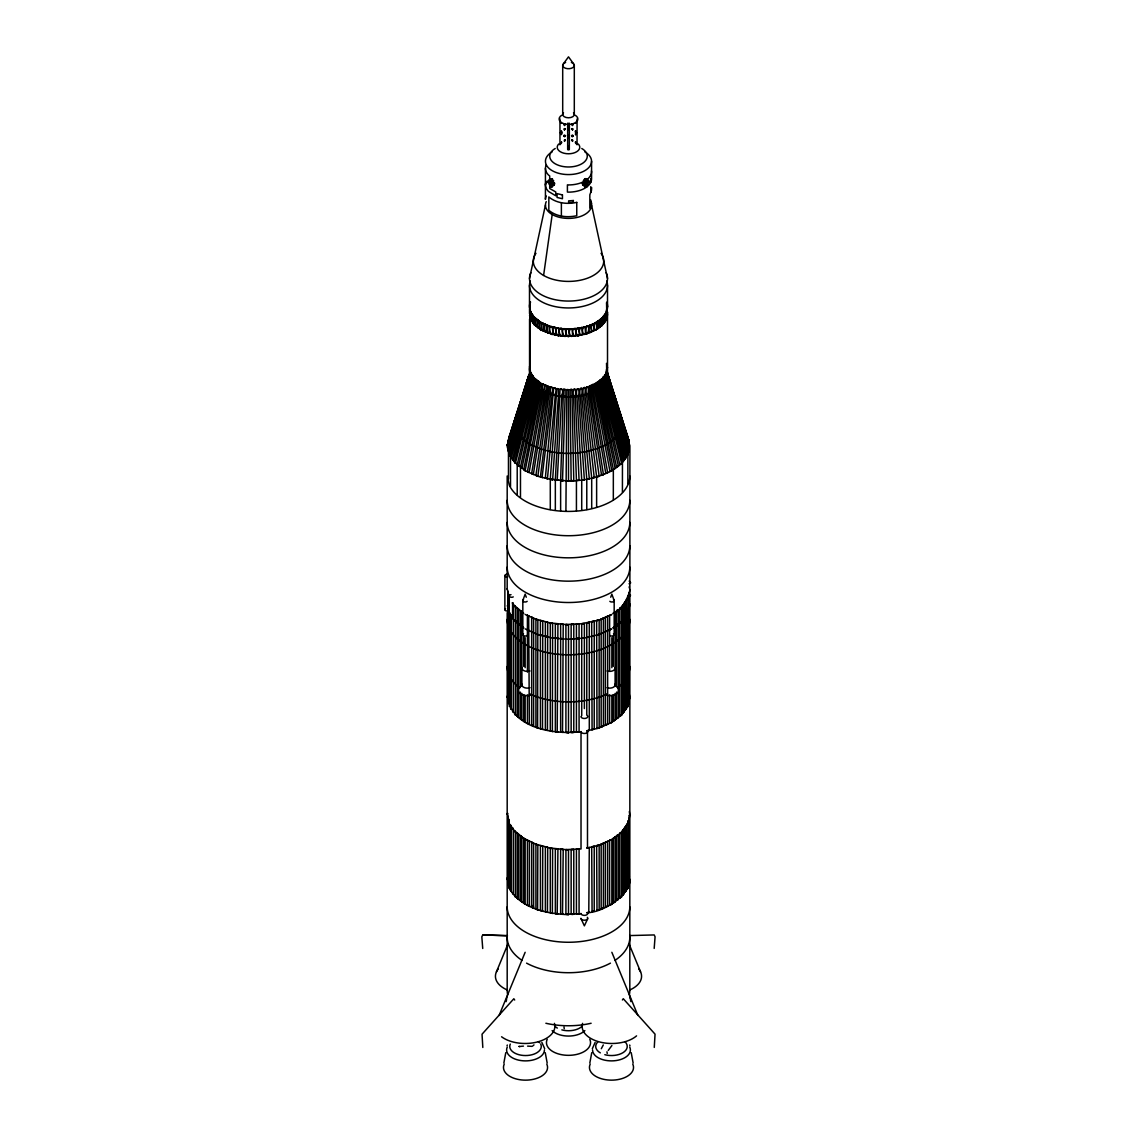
<?xml version="1.0" encoding="UTF-8"?>
<svg xmlns="http://www.w3.org/2000/svg" width="1137" height="1137" viewBox="0 0 1137 1137"><rect width="100%" height="100%" fill="white"/><g stroke="black" fill="none" stroke-linecap="round" stroke-linejoin="round"><path stroke-width="1.5" d="M606.632 370.278L627.723 436.494C637.9 469.197 592.548 481.122 568.5 481.05C564.833 480.24 566.297 481.235 568.5 481.05L568.5 389.707L566.823 389.621L565.913 511.067M565.132 396.628L562.517 480.724L560.626 480.311L563.455 389.366L565.132 389.451L565.132 396.628L563.455 396.543M560.754 132.745C561.82 126.847 561.877 138.387 560.754 133.327M576.217 133.327L575.493 130.854L576.246 132.745M597.11 389.55L598.076 388.84L596.939 389.451L598.076 388.74L598.076 381.577L597.11 382.373L597.11 389.55L613.34 469.382L613.326 499.74M615.103 612.019L613.326 613.141L615.103 612.019L615.103 686.393M615.103 693.442L615.103 720.062L613.326 721.029L613.326 694.579M615.103 837.102L613.326 838.239L613.326 902.949L615.103 901.812L615.103 837.102L613.326 838.239M561.621 131.281L561.607 134.038M561.607 142.864L561.593 142.153M530.723 379.559L530.922 380.213A39.013 22.527 0 0 0 549 393.914L558.409 396.159A39.013 22.527 0 0 0 606.76 370.008M561.763 396.372L557.215 480.354L555.325 479.928L560.086 389.11L561.763 389.195C564.918 393.061 558.764 397.666 561.792 396.358L560.086 396.287M529.771 375.693L507.841 448.703L529.202 377.043M567.647 127.102L567.903 125.539M567.647 138.288L567.903 136.71M567.86 127.955L567.932 128.751M568.599 136.383L568.713 137.989M568.5 481.05L550.294 479.132L552.625 479.842L558.423 396.117L558.423 388.939L556.832 388.598L550.294 479.132L550.294 509.49M567.661 127.984L567.761 130.272M576.672 132.844L575.549 132.787L575.379 131.281M555.297 395.363L547.437 478.691L545.348 477.952L553.705 387.859L555.297 388.186C558.125 392.279 552.539 396.173 555.297 395.349L553.705 395.036M535.754 318.559C540.331 323.761 533.495 333.056 535.754 318.559L536.849 319.298M535.74 325.878L536.849 326.475M537.815 320.108C542.505 325.651 535.371 334.179 537.815 320.108L538.91 320.861M534.063 316.882C533.068 323.519 535.101 330.796 534.788 317.763L534.063 316.882L540.914 322.453C543.159 342.152 536.209 318.815 540.97 322.411A39.013 22.527 0 0 0 586.891 326.376C592.405 326.276 583.537 343.829 586.436 326.404L587.957 325.978M535.754 379.261L536.849 380.014L536.849 387.191L518.614 465.8L517.221 464.507L535.754 386.438L535.754 379.261L536.849 380.014M537.801 380.966L538.91 381.563L538.91 388.74L521.883 468.245L520.476 466.952L537.815 388.001L537.815 380.824L538.91 381.563M540.97 383.112C538.526 380.739 543.244 388.499 540.97 390.289L525.152 470.675L537.844 476.304L552.625 479.842M552.156 394.61L542.051 477.483L540.416 476.787L550.564 394.283L550.564 387.106L552.156 387.433C554.87 391.029 549.498 395.463 552.17 394.61L550.564 394.283M584.077 182.929L585.285 183.043M585.498 183.753L584.603 184.038M503.847 1063.024L505.78 1052.677M589.819 1063.024L591.752 1052.677M654.272 1047.419L655.04 1034.144L623.261 998.698L622.408 999.963M537.844 476.304L549.043 393.871L549.043 386.694L547.65 386.139L547.65 393.317L535.911 475.266L537.844 476.304L535.911 475.266M543.6 275.452L552.198 214.509M529.714 305.555L529.714 313.229M530.013 304.574L530.155 303.607L530.013 315.631M606.405 311.382L606.533 310.401L606.405 318.559M606.845 316.612L606.547 302.655L606.845 303.607M607.286 314.665L606.987 304.588L607.286 305.555M606.405 372.083L606.533 371.117L628.534 441.071L628.775 440.232L606.547 370.534L606.405 379.261L627.88 453.251L627.866 483.623M606.405 379.261L606.604 378.436M628.065 448.603L606.973 376.347L629.23 448.845L628.534 450.195M628.704 445.448L607.414 374.4L629.912 445.789L629.813 990.37A61.313 35.403 0 0 1 629.287 994.989M575.493 142.04L575.393 142.864M654.187 948.429L655.068 936.774L654.187 934.941L629.656 935.58M546.343 392.677L533.338 474.413L531.661 473.39L544.964 392.123L544.964 384.946L546.343 385.5C548.674 389.579 544.012 393.075 546.357 392.663L544.964 392.123M569.339 127.984L569.239 130.272M543.657 391.483L529.089 472.551L527.412 471.528L542.264 390.929L542.264 383.752L543.657 384.306C546.03 388.385 541.269 391.924 543.671 391.483L542.264 390.929M560.64 122.284L561.564 123.35M576.388 142.594L576.246 143.93M510.115 450.039L509.006 454.445L515.402 463.342L534.788 385.642L534.063 377.583L534.063 384.761L514.578 462.105L525.152 470.675L523.745 469.382L539.89 389.55L539.89 382.373M629.742 997.774L629.997 996.438M561.593 132.83L560.911 133.2M568.855 137.378L569.068 136.355M600.137 387.191L599 387.902L600.137 387.191L600.137 380.014L599.185 380.824L599.185 388.001L616.567 466.923L618.357 465.8L600.137 387.191L599.185 388.001M616.552 610.697L618.343 609.574L616.552 610.697L616.552 686.833M618.343 609.574L618.343 717.461L616.552 718.584L616.552 692.12M618.343 834.672L616.552 835.794L616.552 900.49L618.343 899.367L618.343 834.672L616.552 835.794M630.566 999.92L629.983 996.183M529.487 278.537L545.433 205.086M559.958 144.783L559.958 118.888M567.676 149.501L567.676 123.35M569.324 123.35L567.647 123.478M569.324 149.501L569.353 123.478M530.908 373.05L530.595 372.083L530.908 380.227L509.277 454.814L507.187 445.647L509.277 436.494L528.748 375.338M516.369 414.152C508.182 442.563 546.726 453.947 568.5 453.379C589.378 453.407 625.151 444.411 621.427 417.606M584.304 179.518C587.616 176.832 586.919 182.318 584.546 179.319M585.285 180.584L584.773 181.096A23.067 13.317 0 0 1 568.5 184.933L567.406 184.848L567.406 192.054L568.5 192.139A23.067 13.317 0 0 0 591.567 178.822L591.567 161.269M586.067 181.309L586.664 180.797M507.457 696.128C511.366 728.661 554.231 734.843 581.021 731.759L581.021 848.969L565.913 849.581L565.913 914.29L580.836 913.693M507.457 813.339L509.277 823.685L509.277 888.395C521.144 908.605 546.769 913.935 568.5 914.631L568.5 849.922L565.913 849.581M507.017 996.183L506.434 999.92M629.813 589.421C630.168 591.823 623.232 610.668 613.241 613.412M629.813 603.846C630.225 609.247 620.418 626.416 613.241 627.823M586.777 714.917L586.777 622.905L589.293 622.436L589.293 730.324L587.161 730.835L599.156 727.964L611.848 722.336L621.598 715.017L627.723 706.475L629.813 697.308L629.315 694.38M587.161 912.755C605.651 912.158 631.376 892.758 629.813 879.228M592.334 1048.684L595.148 1042.402M571.883 128.652L572.721 128.694L572.494 130.215M507.017 1045.813L507.301 1045.031M513.355 604.273L512.574 602.823L513.355 604.273L513.355 712.16L512.517 710.923L513.355 712.16M506.107 1001.64L506.462 1000.262M533.495 383.837L513.341 460.499L512.56 459.05L532.77 382.942L532.77 375.764L533.509 383.837L532.77 382.942M602.169 385.727L602.212 378.465L601.246 379.261L601.246 386.438L619.793 464.464L621.598 463.342L602.212 385.642L601.246 386.438M621.598 607.13L619.793 608.238L619.793 716.125L621.598 715.017L621.598 607.13L619.793 608.238M619.793 833.336L621.598 832.227L619.793 833.336L619.793 898.045L621.598 896.922L621.598 832.227C626.388 826.698 630.921 819.01 629.315 811.591M532.187 382.018L511.266 457.671L510.428 456.42L531.476 381.137L531.476 373.959L532.215 382.018L531.476 381.137M507.187 588.71L509.277 598.588L509.277 706.475M511.522 445.164L530.851 379.246M549.626 181.465C550.251 178.239 546.172 182.73 548.844 182.446M549.597 182.133L549.811 183.242M553.008 183.128L552.795 185.104L554.032 184.777M508.466 478.904L508.466 450.224L530.155 377.313L530.155 303.607M510.513 435.13L515.445 419.283M517.406 412.944L520.007 404.559M522.096 397.851L529.387 374.371M507.784 444.155L507.187 445.647L529.188 375.125M622.422 461.864L623.687 460.513L603.491 383.837L602.724 384.69L603.505 376.66L602.937 384.761L622.451 461.864L622.422 492.222M508.466 444.482L508.466 441.099L507.841 441.881L507.884 442.591L529.117 374.826M511.835 431.946L513.412 426.872M518.699 409.988L520.249 404.999M524.413 391.711L527.014 383.396M529.416 373.831L508.537 439.536L529.06 374.471M507.187 445.647L529.06 376.049M529.487 374.144L507.869 442.591L508.466 441.099M561.493 142.026L560.754 143.93M510.513 456.207L511.266 457.671L510.513 456.207L510.513 486.565M522.906 600.293L525.152 594.168L526.275 597.238M510.513 707.868L511.323 709.317L511.323 615.856L510.513 614.392L510.513 707.868L511.323 709.317M510.513 825.078L511.323 826.528L511.323 891.237L510.428 890.001L510.513 825.078L511.323 826.528M610.725 597.238L611.848 594.168L614.094 600.293M627.866 453.251L628.562 451.901L627.866 453.251L628.562 451.901L606.533 378.294M627.866 597.024L628.42 595.532L627.752 706.631L626.487 707.825L626.487 599.938L627.723 598.588L626.487 599.938M627.866 822.122L628.42 820.63L627.752 888.537L626.487 889.745L626.487 825.036L627.723 823.685L626.487 825.036M590.643 324.798C584.986 329.389 593.514 339.537 590.643 324.798L589.35 325.424M593.329 323.604C587.673 328.195 596.214 338.343 593.329 323.604L592.036 324.23M596.03 322.411C590.373 327.001 598.901 337.149 596.03 322.411L594.736 323.036M590.643 385.5L589.35 386.139L589.35 393.317L601.558 475.252L603.42 474.456L590.643 392.677L590.643 385.5L589.35 386.139M593.329 384.306L592.036 384.946L592.036 392.123L605.765 473.347L607.627 472.566L593.329 391.483L593.329 384.306L592.036 384.946M595.959 383.283L594.736 383.752L594.736 390.929L609.986 471.457L611.848 470.675L596.03 390.289L596.03 383.112L594.736 383.752M629.116 592.476L628.534 701.856L629.116 700.364M629.116 817.574L628.534 883.776L629.116 882.284M507.187 879.228C506.718 873.287 508.907 888.338 509.277 888.395M576.246 133.327L575.62 134.919L575.933 131.991M625.72 891.394L624.455 892.588L625.677 891.237L625.677 826.528L624.455 827.878L625.677 826.528M496.443 971.837L507.784 944.321M499.115 1015.426L525.152 952.294M601.302 1048.712L603.292 1044.96M587.403 182.958L587.403 182.133M587.658 918.781L584.375 925.845L581.078 918.781M568.401 136.383L568.401 138.089M551.502 183.284L552.426 182.304L552.923 182.929M551.715 183.057L552.397 184.038M560.328 132.844L561.451 132.787L561.067 131.991M571.925 139.624L572.494 141.4M590.643 392.663L589.35 393.317M603.392 618.201L601.16 619.04L601.16 726.927L603.392 726.088L603.392 618.201L601.16 619.04M603.392 843.299L601.16 844.137L601.16 908.833L603.392 908.008L603.392 843.299L601.16 844.137M563.853 124.686L565.487 124.644L564.563 124.274M571.57 140.32L572.863 140.661L572.508 139.879M608.238 1050.417L611.905 1045.543M531.476 313.258C534.262 319.739 530.055 326.745 531.476 313.258L532.187 314.139M532.77 315.063C535.555 321.544 531.363 328.55 532.77 315.063L533.495 315.944M531.476 373.959L532.187 374.84M532.77 375.764L533.495 376.66M534.063 377.583L534.788 378.465M602.937 316.882C604.713 312.362 602.397 336.595 603.505 315.958M604.23 315.063C606.007 310.557 603.704 334.79 604.799 314.153M605.524 313.258C607.272 308.752 604.983 333.098 606.092 312.334M602.937 324.059L603.505 323.135M604.23 322.24L604.799 321.33M605.524 320.435L606.192 319.682M604.23 375.764L604.799 374.855L604.23 382.942L624.455 459.007L625.691 457.657L604.799 382.032L604.799 374.855M605.524 373.959L606.092 373.05L605.524 381.137L626.487 456.164L627.723 454.814L606.092 380.227L606.092 373.05M602.937 384.761L603.505 383.837M604.23 382.942L604.785 382.018M605.524 381.137L606.078 380.213M508.466 450.224L508.58 451.759L530.453 378.28L530.155 370.136L530.453 371.103M606.405 369.553L627.823 438.015L625.677 433.638L626.487 435.101M629.315 444.041L606.973 372.467L607.286 373.433M593.329 391.483L592.036 392.123M607.627 616.325L605.381 617.149L605.381 725.036L607.627 724.212L607.627 616.325L605.381 617.149M607.627 841.423L605.381 842.247L605.381 906.942L607.627 906.132L607.627 841.423L605.381 842.247M552.952 183.753L554.373 183.156L554.103 184.876M550.336 180.797L550.933 181.309M551.715 181.593L551.715 180.584M550.336 184.308L550.962 185.16M584.915 180.797L585.285 181.593M511.323 433.638L509.277 436.494L509.902 435.514M563.483 63.715L568.5 56.85L573.517 63.715M530.41 377.313L530.467 378.28L530.155 377.313M606.589 371.501L606.632 370.605M508.58 595.532L508.466 594.011L508.58 703.419M508.58 820.63L508.466 819.109L508.58 885.339M596.015 390.289L594.736 390.929M611.848 695.887L611.848 722.336L609.617 723.16L609.617 694.934M609.617 840.371L611.848 839.547L609.617 840.371L609.617 905.066L611.848 904.256L611.848 839.547L621.598 832.227M567.903 134.635L567.789 137.008M567.903 145.82L567.761 147.867M629.244 587.9L629.315 586.493M629.244 602.312L629.315 600.919M629.244 877.693L629.315 876.3M622.422 605.637L623.644 604.273L622.422 605.637L622.422 713.524L623.716 712.33L623.644 604.273M622.422 713.524L623.644 712.16M622.422 830.735L623.644 829.37L622.422 830.735L622.422 895.444L623.716 894.25L623.644 829.37M622.422 895.444L623.644 894.08M581.689 327.484C575.237 330.554 584.674 343.061 581.689 327.484L580.168 327.897M584.83 326.731C578.363 329.815 587.815 342.322 584.83 326.731L583.295 327.143M586.777 479.132L589.307 478.691L586.777 479.132L589.293 478.663L581.689 395.363C583.452 384.761 578.449 387.134 580.168 395.775L586.777 479.146L586.777 509.49M591.695 477.938L594.225 477.497L591.695 477.938L594.225 477.483L584.83 394.61C586.593 384.008 581.575 386.381 583.295 395.036L591.695 477.938L591.695 508.31M599.156 476.304L596.627 476.758L599.156 476.304L587.957 393.871C589.719 383.254 584.716 385.628 586.436 394.283L596.627 476.758L596.627 507.116M530.41 301.76L530.467 302.641M529.529 366.356L529.714 373.945M625.677 601.43L624.455 602.781L625.677 601.43L625.72 709.474L624.455 710.668L625.677 709.317M624.455 617.206L625.677 615.856L624.455 617.206L624.455 708.905M626.487 456.164L627.723 454.814M626.487 707.825L627.723 706.475M626.487 889.745L627.723 888.395M561.237 132.901L560.783 132.759M571.698 129.021L572.664 129.575L572.508 128.694M533.978 1044.903L532.983 1045.813M581.703 395.349L580.168 395.775M589.293 622.436L586.777 622.905M588.781 912.528L589.293 847.534L587.161 848.046L599.156 845.175L611.848 839.547M530.908 312.334L530.595 311.382L530.908 319.511A39.013 22.527 0 0 0 577.369 335.628A39.013 22.527 0 0 0 606.76 309.307M606.845 364.309L606.547 363.357L606.845 377.313M607.286 366.256L606.987 365.29L607.286 375.381M572.494 125.61L572.494 123.706M597.11 321.672C599.711 317.82 596.2 340.915 598.076 320.861M599.185 320.108C601.771 316.271 598.275 339.352 600.137 319.312M601.246 318.559C603.832 314.722 600.336 337.803 602.212 317.763M597.11 328.849L598.076 328.039M599.185 327.285L600.137 326.49M601.246 325.736L602.212 324.94M584.83 394.61L583.295 395.036M594.225 621.257L591.695 621.712L592.079 729.627L594.225 729.144L594.225 621.257L591.695 621.712M594.225 846.354L591.695 846.809L592.079 911.547L594.225 911.064L594.225 846.354L591.695 846.809M552.227 184.933L551.473 185.16M584.517 179.077L585.029 178.779A1.478 0.853 0 0 1 587.118 179.149A1.478 0.853 0 0 1 586.294 180.314A1.478 0.853 0 0 1 584.361 179.731L584.319 179.532M584.773 180.755L585.669 179.873L587.602 180.996L587.602 184.492L585.612 185.644L583.281 184.308M584.873 185.658C583.295 187.818 589.222 186.539 586.109 185.459M587.957 393.857L586.436 394.283M596.627 620.532L599.156 620.077L596.627 620.532L596.996 728.433L599.156 727.964L599.156 620.077L611.848 614.463M599.156 845.175L596.627 845.63L596.996 910.353L599.156 909.884L599.156 845.175L596.627 845.63M605.452 694.153L605.083 694.878A9.224 5.33 0 0 0 616.211 694.025A9.224 5.33 0 0 0 617.675 687.601L617.363 687.373M509.134 438.043L508.58 439.536M627.866 611.45L628.42 609.958M627.866 704.912L628.605 703.831L628.42 595.532M627.866 886.832L628.605 885.737L628.42 820.63M613.326 469.368L615.131 468.259L598.076 388.755M613.326 721.029L615.103 719.892M613.326 902.949L615.103 901.812M571.84 328.735C564.791 330.128 575.123 345.321 571.84 328.735L570.177 328.92M575.208 328.479C568.145 329.872 578.491 345.065 575.208 328.479L573.545 328.664M578.577 328.223C571.513 329.616 581.846 344.809 578.577 328.223L576.914 328.408M571.84 389.451L570.177 389.621L570.177 396.799L571.144 480.724L572.593 480.894L573.787 480.681L571.84 389.451L570.177 389.621M576.431 480.311L579.074 480.24L575.208 396.372C577.099 386.324 571.655 387.305 573.545 396.543L576.431 480.311L576.431 510.669M584.375 479.842L581.718 479.899L584.375 479.842L578.577 396.117C580.453 386.068 575.024 387.049 576.914 396.287L581.718 479.899L581.718 510.257M616.552 718.584L618.343 717.461M616.552 900.49L618.343 899.367M619.793 464.464L621.598 463.342M619.793 716.125L621.598 715.017M619.793 898.045L621.598 896.922M553.719 184.308L551.388 185.644L549.398 184.492L549.398 180.996L551.331 179.873L552.227 180.755M549.398 180.996L551.388 182.147L553.719 180.797M549.398 184.492L551.331 183.384M583.281 180.797L585.612 182.147L587.602 180.996M523.461 1046.125L519.225 1046.481M573.787 624.426L571.144 624.497L571.144 732.384L572.593 732.555L573.787 732.313L573.787 624.426L571.144 624.497M573.787 849.524L571.144 849.595L571.144 914.29L572.593 914.475L573.787 914.219L573.787 849.524L571.144 849.595M589.35 332.601L590.643 331.976M592.036 331.407L593.329 330.782M594.736 330.213L596.03 329.588M575.208 396.358L573.545 396.543M579.074 624.014L576.431 624.085L576.431 731.972L577.88 732.114L579.074 731.901L579.074 624.014L576.431 624.085M579.074 849.112L576.431 849.183L576.431 913.878L577.88 914.034L579.074 913.821L579.074 849.112L576.431 849.183M527.568 1046.125L532.059 1046.353M611.848 628.875L599.156 634.503L584.375 638.042L567.818 639.292L551.942 637.985L537.204 634.347L525.152 628.875M532.329 694.693L531.917 694.878A9.224 5.33 0 0 1 520.789 694.025A9.224 5.33 0 0 1 519.325 687.601L520.234 687.615M552.212 184.293L551.502 183.753M599.156 620.077L581.718 623.673L581.718 715.685M561.763 328.479C554.543 328.323 565.16 346.003 561.763 328.479L560.086 328.408M565.132 328.735C557.912 328.579 568.528 346.259 565.132 328.735L563.455 328.664M568.5 328.991C561.28 328.835 571.883 346.515 568.5 328.991L566.823 328.92M561.763 389.195L560.086 389.11M565.132 389.451L563.455 389.366M568.5 389.707L566.823 389.621M601.16 726.927L603.392 726.088M601.16 908.833L603.392 908.008M605.381 725.036L607.627 724.212M605.381 906.942L607.627 906.132M609.617 471.485L611.848 470.675M609.617 723.16L611.848 722.336M609.617 905.066L611.848 904.256M564.506 130.215L564.279 128.694L565.117 128.652M557.926 624.014L555.339 623.701L555.339 731.588L557.215 732.015L557.926 624.014L555.339 623.701M557.926 849.112L555.339 848.799L555.339 913.494L557.215 913.921L557.926 849.112L555.339 848.799M610.981 614.961L609.617 615.273L609.617 670.247M610.981 629.386L609.617 629.685M602.937 377.583L603.505 376.66M580.168 335.074L581.689 334.662M583.295 334.321L584.83 333.908M586.436 333.582L587.957 333.155M580.168 388.598L581.689 388.186M583.295 387.859L584.83 387.433M586.436 387.106L587.957 386.694M563.213 624.426L560.626 624.085L560.626 731.972L562.517 732.384L563.213 624.426L560.626 624.085M563.213 849.524L560.626 849.183L560.626 913.892L562.517 914.29L563.213 849.524L560.626 849.183M568.926 149.8L568.074 149.8M550.891 178.793C547.75 181.096 555.567 179.589 550.834 178.694A1.478 0.853 0 0 0 549.825 179.802A1.478 0.853 0 0 0 551.843 180.286A1.478 0.853 0 0 0 552.497 179.092L551.601 178.694M550.635 180.513L551.601 180.328M550.578 181.266L551.8 181.678M550.891 185.459C547.778 186.539 553.705 187.818 552.127 185.658M551.8 185.175L550.635 185.175M585.2 181.678L586.422 181.266M586.038 185.16L586.664 184.308M584.66 184.777L586.365 185.175M568.5 396.87L566.823 396.799M584.375 708.578L584.375 623.616L565.913 624.483L565.913 732.37L568.5 732.711L568.5 624.824L565.913 624.483M629.045 583.793L630.694 582.84L629.173 581.078M629.045 596.897L630.552 595.177M586.777 730.793L589.293 730.324M586.777 848.003L589.293 847.534M586.777 912.713L589.293 912.244M552.156 326.731C545.192 325.154 555.467 345.151 552.156 326.731L550.564 326.404M555.297 327.484C548.318 325.893 558.608 345.89 555.297 327.484L553.705 327.143M558.423 328.223C551.459 326.646 561.749 346.643 558.423 328.223L556.832 327.897M552.156 387.433L550.564 387.106M555.297 388.186L553.705 387.859M558.423 388.939L556.832 388.598M591.695 729.599L594.225 729.144M591.695 911.519L594.225 911.064M596.627 728.419L599.156 727.964M596.627 910.325L599.156 909.884M542.775 621.257L540.416 620.56L540.416 728.447L542.491 729.187L542.775 621.257L540.416 620.56M542.775 846.354L540.416 845.658L540.416 910.367L542.491 911.107L542.775 846.354L540.416 845.658M601.246 379.261L602.212 378.465M599.185 380.824L600.137 380.014M597.11 382.373L598.076 381.577M570.177 336.097L571.84 335.912M573.545 335.841L575.208 335.657M576.914 335.586L578.577 335.401M573.545 389.366L575.208 389.195M576.914 389.11L578.577 388.939M570.177 396.799L571.84 396.628M576.914 396.287L578.577 396.117L576.885 396.145M547.707 622.436L545.362 621.726L545.362 729.613L547.437 730.352L547.707 622.436L545.362 621.726M547.707 847.534L545.362 846.823L545.362 911.533L547.437 912.258L547.707 847.534L545.362 846.823M558.423 396.102L556.832 395.775M568.5 624.824L550.294 622.905L550.294 730.793L552.369 731.517L552.625 623.616L550.294 622.905M568.5 849.922L550.294 848.003L550.294 912.698L552.369 913.437L552.625 848.714L550.294 848.003M571.144 732.384L573.787 732.313M571.144 914.29L573.787 914.219M543.657 323.604L542.264 323.036L543.657 323.604C544.978 334.932 540.516 331.578 542.264 323.036M546.343 324.784L544.964 324.23L546.343 324.784C547.679 336.126 543.202 332.771 544.964 324.23M549.043 325.978L547.65 325.424L549.043 325.978C550.365 337.319 545.888 333.965 547.65 325.424M543.657 384.306L542.264 383.752M546.343 385.5L544.964 384.946M549.043 386.694L547.65 386.139M576.431 731.972L579.074 731.901M576.431 913.878L579.074 913.821M581.718 623.673L584.375 623.616M527.412 694.977L527.412 723.189L529.373 724.212L528.677 616.211M529.373 841.423L527.412 840.399L529.373 841.423L529.373 906.132L527.412 905.109L527.412 840.399M564.492 128.694L564.336 129.575L565.302 129.021M564.492 139.879L564.336 140.761L565.43 140.32M507.258 935.623L482.728 934.998L481.832 936.817L482.728 948.471M507.472 935.765L483.168 934.912M560.086 335.586L561.763 335.657M563.455 335.841L565.132 335.912M566.823 336.097L568.5 336.168M533.608 618.201L531.661 617.178L531.661 725.051L533.608 726.088L533.608 618.201L531.661 617.178M533.608 843.299L531.661 842.261L531.661 906.971L533.608 908.008L533.608 843.299L531.661 842.261M551.218 180.428L553.321 181.025L553.321 184.535M548.887 393.843L547.65 393.317M552.625 623.616L535.911 619.04L535.911 726.927L537.588 727.95L537.844 620.077L535.911 619.04M552.625 848.714L535.911 844.137L535.911 908.847L537.588 909.856L537.844 845.175L535.911 844.137M540.97 322.411L539.876 321.814M555.339 479.913L557.926 480.24L555.339 479.913L555.339 510.286M555.339 731.588L557.926 731.901M555.339 913.494L557.926 913.821M560.626 480.311L563.213 480.638L560.626 480.311L560.626 510.669M560.626 731.972L563.213 732.313M560.626 913.892L563.213 914.219M565.913 732.37L568.5 732.711M565.913 914.29L568.5 914.631M536.863 387.191L535.754 386.438M518.657 609.574L517.221 608.281L518.657 609.574L518.657 717.461L517.221 716.168L517.221 608.281M518.657 834.672L517.221 833.378L518.657 834.672L518.657 899.367L517.221 898.088L517.221 833.378M572.437 124.274L571.513 124.644L573.147 124.686M586.436 326.404L586.976 326.433A39.013 22.527 0 0 0 606.76 302.115M550.564 333.582L552.156 333.908M553.705 334.321L555.297 334.662M556.832 335.074L558.423 335.401M538.767 388.698L537.815 388.001M521.897 612.019L520.476 610.725L521.897 612.019L521.897 686.393M521.897 693.442L521.897 719.892L520.476 718.612L520.476 692.149M521.897 837.102L520.476 835.823L521.897 837.102L521.897 901.812L520.476 900.518L520.476 835.823M586.365 180.513L583.679 181.025L583.679 184.535M575.507 142.026L576.246 142.949M564.506 141.4L565.075 139.624M540.985 390.289L539.89 389.55M525.152 695.887L525.152 722.336L523.745 721.043L523.745 694.593M523.745 838.253L523.745 902.963L525.152 904.256L525.152 839.547L523.745 838.253L537.844 845.175M540.416 728.447L542.775 729.144M540.416 910.367L542.775 911.064M545.362 729.613L547.707 730.324M545.362 911.533L547.707 912.244M550.294 730.793L552.625 731.503M550.294 912.698L552.625 913.423M564.506 123.706L564.506 125.61M528.705 472.423L527.412 471.528L528.236 472.239M511.323 615.856L510.428 614.62M575.763 132.901L575.436 134.194M542.264 330.213L543.657 330.782M544.964 331.407L546.343 331.976M547.65 332.601L549.043 333.155M513.355 829.37L512.574 827.921L513.355 829.37L513.355 894.08L512.517 892.843L513.355 894.08M588.156 182.446C590.828 182.73 586.749 178.239 587.374 181.465M584.788 184.166L585.2 182.759M525.152 614.463L537.844 620.077M531.42 905.308L533.537 906.246M518.969 1046.353L519.708 1046.694M534.802 385.642L534.063 384.761M515.402 715.017L514.578 713.766L515.402 715.017L515.402 607.13L514.62 605.666L523.759 613.412M515.402 896.922L514.578 895.686L515.402 896.922L515.402 832.227L514.62 830.763L525.152 839.547M530.453 310.401L530.155 309.435L530.453 317.578M530.013 369.155C528.648 365.119 530.88 379.559 529.956 375.366M527.412 672.052L527.412 615.302L529.373 616.325M527.412 723.189L529.373 724.212M527.412 905.109L529.373 906.132M531.661 725.051L533.608 726.088M531.661 906.971L533.608 908.008M535.911 726.927L537.844 727.964M535.911 908.847L537.844 909.884M585.669 183.384L587.602 184.492M629.116 442.591L629.244 444.126L606.575 371.017M507.884 592.476L507.756 590.956L507.884 700.364M507.884 817.574L507.756 816.053L507.884 882.284M528.236 616.027L527.412 615.302M538.313 1041.819L539.777 1042.814M537.815 327.285L538.91 328.039M539.89 328.849L540.97 329.588M583.651 183.256L582.627 183.156L582.897 184.876M523.759 627.823L514.62 620.077L515.402 621.541C513.995 621.328 507.514 609.034 509.277 613.014L507.543 605.367M509.277 823.685L509.177 822.15L509.277 823.685L515.402 832.227M569.097 125.539L569.353 127.102M517.221 464.507L518.657 465.786L517.207 464.507L517.221 494.879M517.221 716.168L518.657 717.461M517.221 898.088L518.657 899.367M520.476 466.937L521.897 468.231L520.476 466.937L520.476 497.31M520.476 718.612L521.897 719.892M520.476 900.518L521.897 901.812M523.745 469.382L525.152 470.675M523.745 721.043L525.152 722.336M523.745 902.963L525.152 904.256M569.239 147.867L569.097 145.82M582.968 184.777L584.29 184.905L583.679 183.128A1.478 0.853 60 0 0 582.371 183.64A1.478 0.853 60 0 0 583.849 185.487A1.478 0.853 60 0 0 584.148 183.711L583.992 183.128M531.476 320.435L532.187 321.316M532.77 322.24L533.495 323.121M534.063 324.059L534.788 324.94M569.097 134.635L569.353 138.288M512.346 602.852L515.402 607.13M541.852 1042.402L544.666 1048.684M510.513 889.774L511.323 891.237M514.62 461.892L515.402 463.342M629.699 1045.031L629.983 1045.813M629.216 944.321L640.557 971.837M611.848 952.294L637.885 1015.426M514.691 1000.02L513.839 998.741L482.045 1034.201L482.813 1047.475M606.959 1051.81L607.229 1053.487M563.98 1026.995L564.25 1028.672M575.436 123.35L576.36 122.284M630.538 1000.262L630.893 1001.64M591.411 170.976L591.567 171.616A23.067 13.317 0 0 1 586.166 180.172M590.771 186.624L591.567 190.064L589.833 194.839L589.833 208.185L591.567 203.409L590.771 199.97M577.042 144.783L577.07 119.015M620.631 414.152L621.072 416.071M631.22 1052.677L633.153 1063.024M545.248 1052.677L547.181 1063.024M591.567 205.086L607.513 278.537M627.723 436.494L627.823 438.015M509.177 453.279L509.277 454.814M624.455 604.387L624.455 615.6M624.455 829.626L624.455 890.839M614.179 600.649L614.179 634.688M613.326 636.379L613.326 666.367M611.848 637.686L611.848 667.675M607.513 285.43L607.513 306.521M607.513 313.698L607.513 374.4M590.743 178.566L590.743 182.403M587.488 730.764L587.488 847.975M585.612 182.147L585.612 185.644M574.299 65.377L574.299 114.453M562.701 65.377L562.701 114.453M561.38 202.656L561.38 216.002M551.388 182.147L551.388 185.644M545.433 168.39L545.433 184.819M530.595 311.382L530.595 317.124M530.595 372.083L530.595 377.825M529.487 285.43L529.487 306.521M529.558 308.98L529.558 313.784M529.558 319.071L529.558 373.547M525.152 637.686L525.152 667.675M523.745 636.393L523.745 666.381M522.821 600.649L522.821 634.688M520.476 610.725L520.476 686.862M512.574 602.823L512.574 615.643M508.466 594.011L508.466 700.136M508.466 819.109L508.466 882.056M507.187 589.421L507.187 476.019L509.277 485.172A61.313 35.403 0 0 0 576.502 511.11A61.313 35.403 0 0 0 629.813 476.019M507.187 612.658L507.187 990.37A61.313 35.403 0 0 0 507.713 994.989M504.871 575.62L504.871 609.659M530.24 378.806A39.013 22.527 0 0 1 529.572 375.864M591.126 1023.257A61.313 35.403 0 0 1 545.874 1023.257M629.813 906.857A61.313 35.403 0 0 1 568.5 942.26A61.313 35.403 0 0 1 507.187 906.857M629.813 937.314A61.313 35.403 0 0 1 614.961 960.41M610.427 963.138A61.313 35.403 0 0 1 526.573 963.138M522.039 960.41A61.313 35.403 0 0 1 507.187 937.314M629.813 619.395A61.313 35.403 0 0 1 568.5 654.798A61.313 35.403 0 0 1 507.187 619.395M629.813 666.481A61.313 35.403 0 0 1 617.832 687.501M607.4 693.84A61.313 35.403 0 0 1 529.6 693.84M519.168 687.501A61.313 35.403 0 0 1 507.187 666.481M629.813 522.423A61.313 35.403 0 0 1 568.5 557.826A61.313 35.403 0 0 1 507.187 522.423M629.813 545.76A61.313 35.403 0 0 1 568.5 581.163A61.313 35.403 0 0 1 507.187 545.76M629.813 567.121A61.313 35.403 0 0 1 568.5 602.511A61.313 35.403 0 0 1 507.187 567.121M629.813 500.308A61.313 35.403 0 0 1 568.5 535.712A61.313 35.403 0 0 1 507.187 500.308M582.158 1026.185A15.762 9.11 0 0 1 561.834 1029.88M557.343 1028.075A15.762 9.11 0 0 1 554.842 1026.185M589.79 1039.317A22.044 12.72 0 0 1 568.5 1055.335A22.044 12.72 0 0 1 547.21 1039.317M584.873 1030.605A18.903 10.915 0 0 1 552.127 1030.605M601.032 253.295A35.219 20.324 0 0 1 568.5 281.407A35.219 20.324 0 0 1 535.968 253.295M606.177 272.709A39.013 22.527 0 0 1 568.5 301.063A39.013 22.527 0 0 1 530.823 272.709M534.717 317.777A39.013 22.527 0 0 1 530.24 302.115M530.24 318.104A39.013 22.527 0 0 1 529.572 315.162M606.76 281.038A39.013 22.527 0 0 1 568.5 307.956A39.013 22.527 0 0 1 530.24 281.038M590.771 201.647A23.067 13.317 0 0 1 568.5 218.403A23.067 13.317 0 0 1 546.229 201.647M586.166 185.359A1.478 0.853 0 0 1 587.062 186.61A1.478 0.853 0 0 1 584.745 186.781A1.478 0.853 0 0 1 585.043 185.445M587.246 181.479A1.478 0.853 60 0 1 587.886 180.072A1.478 0.853 60 0 1 589.193 182.005A1.478 0.853 60 0 1 587.886 182.403M551.957 185.445A1.478 0.853 0 0 1 552.255 186.781A1.478 0.853 0 0 1 549.938 186.61A1.478 0.853 0 0 1 550.834 185.359M549.754 181.479A1.478 0.853 -60 0 0 548.574 180.385L548.105 180.968A1.478 0.853 -60 0 0 549.114 182.403M584.802 151.846A23.067 13.317 0 0 1 584.802 170.678A23.067 13.317 0 0 1 552.198 170.678A23.067 13.317 0 0 1 552.198 151.846M578.278 144.001A11.299 6.524 0 0 1 568.5 153.779A11.299 6.524 0 0 1 558.722 144.001M581.774 148.492A18.775 10.83 0 0 1 581.774 163.813A18.775 10.83 0 0 1 555.226 163.813A18.775 10.83 0 0 1 555.226 148.492M546.229 164.936A23.067 13.317 0 0 0 548.531 175.041L549.697 175.922L549.697 188.515L555.794 191.982L555.794 195.82L548.531 191.471A23.067 13.317 0 0 1 546.229 181.366M546.229 182.304A23.067 13.317 0 0 0 545.433 185.743L545.433 199.373A23.067 13.317 0 0 1 546.229 195.934M636.564 1035.864A29.718 17.154 0 0 1 600.777 1042.259A29.718 17.154 0 0 1 582.585 1023.357M625.137 1041.904A15.762 9.11 0 0 1 623.104 1052.606A15.762 9.11 0 0 1 604.813 1054.695M600.336 1052.89A15.762 9.11 0 0 1 597.82 1041.904M629.742 1047.134A18.903 10.915 0 0 1 613.952 1060.793A18.903 10.915 0 0 1 592.576 1049.963M632.769 1064.133A22.044 12.72 0 0 1 611.479 1080.15A22.044 12.72 0 0 1 590.202 1064.133M638.781 969.022A29.718 17.154 0 0 1 629.941 989.886M554.415 1023.357A29.718 17.154 0 0 1 537.119 1042.032A29.718 17.154 0 0 1 501.573 1036.773M540.743 1044.093A15.762 9.11 0 0 1 525.521 1055.548A15.762 9.11 0 0 1 510.286 1044.093M544.424 1049.963A18.903 10.915 0 0 1 523.048 1060.793A18.903 10.915 0 0 1 507.258 1047.134M546.798 1064.133A22.044 12.72 0 0 1 525.521 1080.15A22.044 12.72 0 0 1 504.231 1064.133M507.059 989.886A29.718 17.154 0 0 1 498.219 969.022M587.317 917.289A3.397 1.961 0 0 1 585.257 920.16A3.397 1.961 0 0 1 580.964 918.27M587.317 715.528A3.397 1.961 0 0 1 585.257 718.413A3.397 1.961 0 0 1 580.964 716.523M587.317 912.442A3.397 1.961 0 0 1 585.257 915.313A3.397 1.961 0 0 1 580.964 913.423M587.317 730.522A3.397 1.961 0 0 1 585.257 733.408A3.397 1.961 0 0 1 580.964 731.503M613.497 599.696A2.317 1.336 0 0 1 613.269 601.715A2.317 1.336 0 0 1 609.844 601.317M613.497 633.75A2.317 1.336 0 0 1 613.269 635.754A2.317 1.336 0 0 1 609.844 635.37M507.784 576.914A2.317 1.336 0 0 1 504.885 575.791A2.317 1.336 0 0 1 507.187 574.27M507.784 610.953A2.317 1.336 0 0 1 505.169 610.342A2.317 1.336 0 0 1 505.539 608.721M513.256 596.897A2.317 1.336 0 0 1 509.603 596.612A2.317 1.336 0 0 1 511.01 594.651M513.256 614.946A2.317 1.336 0 0 1 509.973 614.946A2.317 1.336 0 0 1 509.973 613.042M527.156 601.317A2.317 1.336 0 0 1 523.731 601.715A2.317 1.336 0 0 1 523.503 599.696M527.156 635.37A2.317 1.336 0 0 1 523.731 635.754A2.317 1.336 0 0 1 523.503 633.75M614.79 684.275A5.287 3.056 0 0 1 612.9 687.487A5.287 3.056 0 0 1 607.044 687.714M614.79 667.533A5.287 3.056 0 0 1 612.9 670.745A5.287 3.056 0 0 1 607.044 670.958M529.956 687.714A5.287 3.056 0 0 1 524.1 687.487A5.287 3.056 0 0 1 522.21 684.275M529.956 670.958A5.287 3.056 0 0 1 524.1 670.745A5.287 3.056 0 0 1 522.21 667.533M571.399 62.478A5.799 3.34 0 0 1 572.934 67.538A5.799 3.34 0 0 1 564.066 67.538A5.799 3.34 0 0 1 565.601 62.478M573.517 112.776A5.799 3.34 0 0 1 568.5 117.793A5.799 3.34 0 0 1 563.483 112.776M575.123 115.192A9.366 5.401 0 0 1 575.123 122.839A9.366 5.401 0 0 1 561.877 122.839A9.366 5.401 0 0 1 561.877 115.192M615.103 626.43L613.326 627.567L615.103 626.43M507.528 447.68L507.841 448.703L507.528 447.68M508.964 597.565L509.277 598.588L508.964 597.565M628.761 440.232C628.562 442.449 628.235 438.228 628.761 440.232M508.239 608.92L508.58 609.958L508.239 608.92M507.472 605.865L507.884 606.902L507.472 605.865M571.883 135.928C572.522 139.084 573.332 132.674 571.883 135.928M564.151 135.374C564.435 139.155 565.956 134.067 564.151 135.374M563.781 135.999L565.501 135.701L563.781 135.999M606.987 308.468L606.845 309.435L606.987 308.468M607.428 306.521L607.286 307.487L607.428 306.521M606.987 369.17L606.845 370.136L606.987 369.17M607.428 367.223L607.286 368.203L607.428 367.223M618.343 465.786L616.567 466.923L618.343 465.786M618.343 623.986L616.552 625.108L618.343 623.986M591.538 187.648L590.927 192.096L591.538 187.648M512.574 459.05L513.341 460.499L512.574 459.05M512.574 617.235L513.355 618.699L512.574 617.235M629.244 607.3L628.534 608.394L629.244 607.3M507.187 696.597C506.818 698.573 508.338 694.465 507.187 696.597M507.187 813.808C506.818 815.783 508.338 811.676 507.187 813.808M629.912 697.706L629.216 698.8L629.912 697.706M629.912 814.916L629.216 816.011L629.912 814.916M623.716 618.869L622.422 620.063L623.716 618.869M529.572 307.615L530.013 308.454L529.572 307.615M530.467 318.687L530.908 319.511L530.467 318.687M607.044 310.486L606.547 309.832L607.044 310.486M607.485 312.433L606.987 311.765L607.485 312.433M571.556 135.587L573.219 136.113L571.556 135.587M625.72 457.813L624.455 459.007L625.72 457.813M627.752 613.156L626.487 614.364L627.752 613.156M603.392 474.427L601.175 475.266L603.392 474.427M603.392 632.627L601.16 633.451L603.392 632.627M607.627 472.551L605.381 473.376L607.627 472.551M607.627 630.751L605.381 631.575L607.627 630.751M589.293 636.862L586.777 637.331L589.293 636.862M594.225 635.682L591.695 636.137L594.225 635.682M599.156 634.503L596.627 634.943L599.156 634.503M571.854 396.614L570.177 396.657L571.854 396.614M573.787 480.638L571.144 480.724L573.787 480.638M573.787 638.838L571.144 638.909L573.787 638.838M579.074 638.44L576.431 638.497L579.074 638.44M584.375 638.042L581.718 638.099L584.375 638.042M557.926 638.44L555.339 638.113L557.926 638.44M565.146 396.614L563.497 396.401L565.146 396.614M563.213 638.838L560.626 638.511L563.213 638.838M576.757 202.386C567.349 204.447 556.405 203.352 548.83 196.957L548.83 210.302C556.405 216.698 567.349 217.792 576.757 215.732L576.757 202.386M542.775 635.682L540.416 634.986L542.775 635.682M547.707 636.862L545.362 636.151L547.707 636.862M573.361 200.51L568.642 200.879L568.642 202.599L573.361 202.244L573.361 200.51M542.747 477.512L540.416 476.787L542.775 477.483M547.693 478.677L545.362 477.952L547.707 478.663M529.373 630.751L527.412 629.727L529.373 630.751M533.608 474.427L531.661 473.39L533.608 474.427M533.608 632.627L531.661 631.589L533.608 632.627M518.657 623.986L517.221 622.706L518.657 623.986M521.897 626.43L520.476 625.137L521.897 626.43M562.445 194.91L557.073 193.631L557.073 197.468L562.445 198.748L562.445 194.91M626.189 433.936L626.572 434.874L626.16 433.95M553.861 185.146A1.478 0.853 -60 0 0 554.33 182.858A1.478 0.853 -60 0 0 552.582 184.407A1.478 0.853 -60 0 0 553.861 185.146"/></g></svg>
